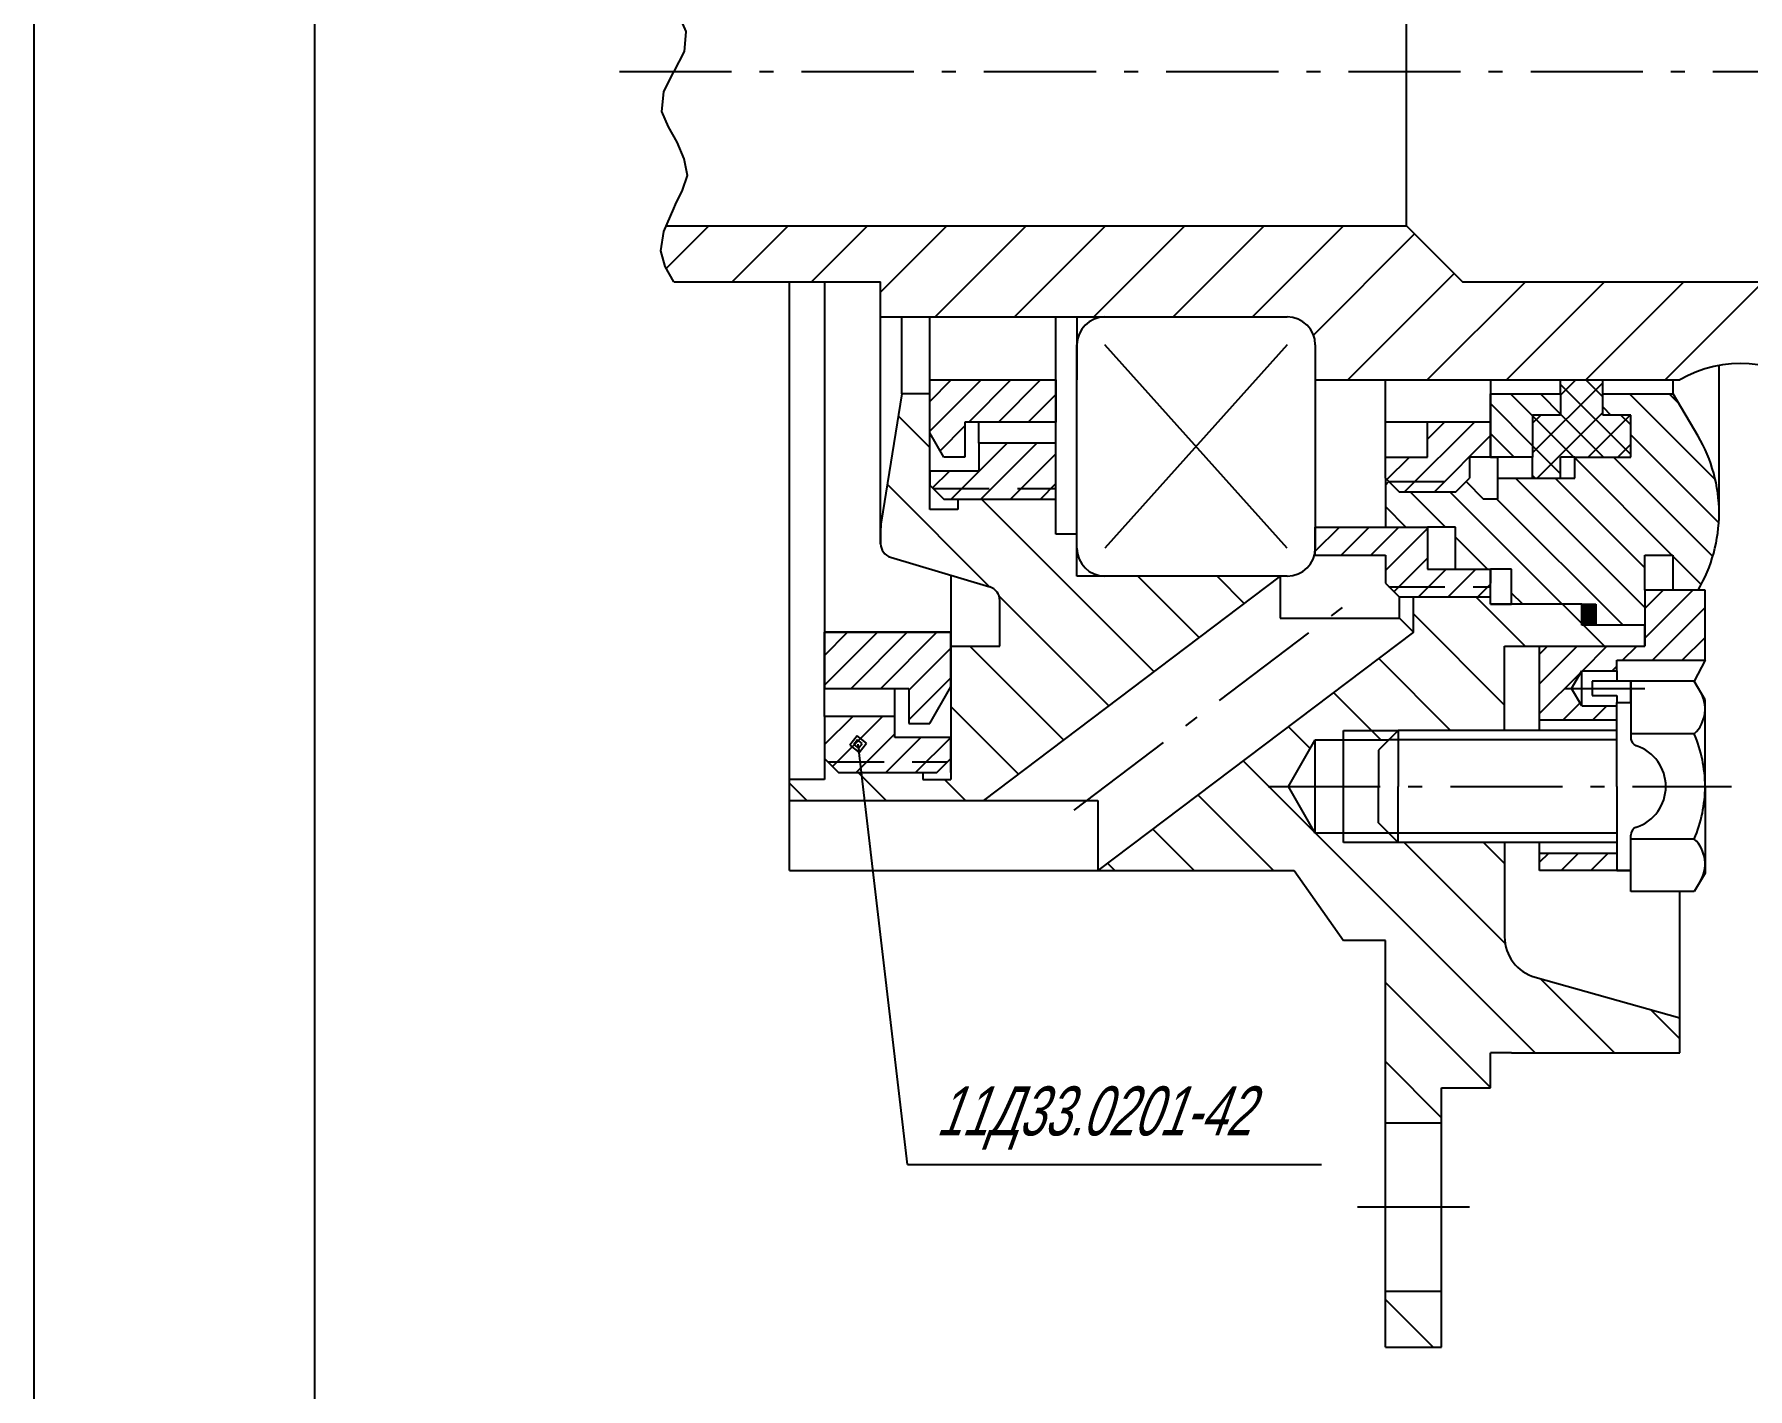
# Model space of a CAD drawing. Extents: x 0 to 841, y 0 to 594.
# Drawn here: x 0 to 122.2, y 400.7 to 497.4 of the extents above; entities that cross this region are included whole.
import ezdxf

# ---------------------------------------------------------------- set-up
doc = ezdxf.new("R2010")
doc.units = 0
doc.header["$MEASUREMENT"] = 0
for name, pattern in [('K5LT_AXLED', [13, 8, -2, 1, -2]), ('K5LT_BASIC', [0]), ('K5LT_DASHED', [6, 4, -2]), ('K5LT_THIN', [0]), ('K5LT_THIN_INCLUDED_TO_HATCHING', [0])]:
    doc.linetypes.add(name, pattern=pattern)
doc.layers.add('LAYER0VIEW0', color=7, linetype='Continuous')
doc.layers.add('LAYER2VIEW0', color=7, linetype='Continuous')
doc.styles.add('K5_TEXTSTYLE', font='win_eskd.shx', dxfattribs={"width": 0.7, "oblique": 15, "bigfont": 'b_eskd.shx'})
pattern_1 = [(45, (0, 0), (-1.060660171779821, 1.060660171779821), [])]
pattern_2 = [(-45, (0, 0), (2.82842712474619, 2.82842712474619), [])]

# ---------------------------------------------------------------- blocks, each defined once
blk = doc.blocks.new('*L20')
at = {"layer": 'LAYER0VIEW0', "color": 7, "linetype": 'K5LT_THIN'}
for p, q in [((-0.105401737238985, 0.893806731786583), (-0.6310050669373766, 0.2276677524362185)), ((-0.6310050669373766, 0.2276677524362185), (0.03513391241299495, -0.2979355772621943)), ((-0.07026782482599003, 0.5958711545243887), (-0.3330694896751894, 0.2628016648491779)), ((-0.3330694896751893, 0.262801664849178), (4.138941793463413e-17, 1.463672932855431e-18)), ((0.5607372421113936, 0.3682034020881702), (-0.1054017372389851, 0.893806731786583)), ((0.2628016648491993, 0.3330694896752107), (-0.07026782482599007, 0.5958711545243887)), ((3.502448714750848, -29.7007651010872), (-0.03513391241299532, 0.297935577262196)), ((0, 0), (0.2628016648491994, 0.3330694896752107)), ((0, 0), (0.03513391241299502, -0.2979355772621943)), ((0.03513391241299502, -0.2979355772621943), (0.5607372421113936, 0.3682034020881702)), ((3.502448714750848, -29.7007651010872), (33.0101544032274, -29.7007651010872))]:
    blk.add_line(p, q, dxfattribs=at)
at = {"layer": 'LAYER0VIEW0', "color": 7, "style": 'K5_TEXTSTYLE', "oblique": 20, "width": 0.7}
blk.add_text('11Д33.0201-42', height=3.5, dxfattribs=at).set_placement((5.502448714750855, -27.62655672229539))
blk = doc.blocks.new('*U61')
at = {"layer": 'LAYER0VIEW0', "color": 5, "linetype": 'K5LT_BASIC'}
for p, q in [((-0.768195629119873, 7.505553722381592), (-5.300000190734863, 7.505553722381592)), ((-5.300000190734849, 7.505553722381592), (-5.300000190734849, 3.324999988079071)), ((0, 6.175000190734863), (-0.768195629119873, 7.505553722381592)), ((0, 0), (0, 6.175000190734863)), ((-21.90000021457672, 4), (-23.30000019073486, 2.600000023841858)), ((-6.300000190734849, 4), (-21.90000021457672, 4)), ((-21.90000021457672, 4), (-21.90000021457672, 0)), ((-0.768195629119873, 3.752776861190796), (-5.300000190734863, 3.752776861190796)), ((-23.30000019073486, 2.599999904632568), (-23.30000019073486, 0)), ((-23.30000019073486, -2.599999904632568), (-23.30000019073486, 0)), ((-21.90000021457672, -4), (-21.90000021457672, 0)), ((0, 0), (0, -6.175000190734863)), ((-21.90000021457672, -4), (-23.30000019073486, -2.600000023841858)), ((-5.300000190734849, -7.505553722381592), (-5.300000190734849, -3.464101615137395)), ((-6.300000190734849, -4), (-21.90000021457672, -4)), ((-0.768195629119873, -3.752776861190796), (-5.300000190734863, -3.752776861190796)), ((0, -6.175000190734863), (-0.768195629119873, -7.505553722381592)), ((-0.768195629119873, -7.505553722381592), (-5.300000190734863, -7.505553722381592))]:
    blk.add_line(p, q, dxfattribs=at)
at = {"layer": 'LAYER0VIEW0', "color": 7, "linetype": 'K5LT_THIN'}
for p, q in [((-6.300000190734849, 3.324999988079071), (-22.57499980926514, 3.324999988079071)), ((-6.300000190734849, -3.324999988079071), (-22.57499980926514, -3.324999988079071))]:
    blk.add_line(p, q, dxfattribs=at)
at = {"layer": 'LAYER0VIEW0', "color": 5, "linetype": 'K5LT_BASIC'}
for centre, radius, start, end in [((-2.425046388230541, 5.526537657205779), 2.427217005539735, 313.0482051825659, 32.76899961988751), ((-9.550601959228516, 0), 9.550601959228516, 0, 23.13731961115347), ((-9.550601959228516, 0), 9.550601959228516, 336.8626803888465, 0), ((-2.425046388230541, -5.526537657205779), 2.427217005539735, 327.2310003801126, 46.95179481743406)]:
    blk.add_arc(centre, radius, start, end, dxfattribs=at)
blk = doc.blocks.new('*U63')
at = {"layer": 'LAYER0VIEW0', "color": 5, "linetype": 'K5LT_BASIC'}
for p, q in [((-2, 16.5), (-15, 16.5)), ((-17, 14.5), (-17, 0)), ((0, 0), (0, 14.5)), ((-15, -2), (-2, -2)), ((-15, -37), (-2, -37)), ((-17, -53.5), (-17, -39)), ((0, -39), (0, -53.5)), ((-2, -55.5), (-15, -55.5))]:
    blk.add_line(p, q, dxfattribs=at)
at = {"layer": 'LAYER0VIEW0', "color": 7, "linetype": 'K5LT_THIN'}
for p, q in [((-2, 0), (-15, 14.5)), ((-2, 14.5), (-15, 1.474514954580286e-16)), ((-2, -39), (-15, -53.5)), ((-2, -53.5), (-15, -39))]:
    blk.add_line(p, q, dxfattribs=at)
at = {"layer": 'LAYER0VIEW0', "color": 5, "linetype": 'K5LT_BASIC'}
for centre, start, end in [((-15, 14.5), 90, 180), ((-2, 14.5), 0, 90), ((-15, 0), 180, 270), ((-2, 0), 270, 0), ((-15, -39), 90, 180), ((-2, -39), 0, 90), ((-15, -53.5), 180, 270), ((-2, -53.5), 270, 0)]:
    blk.add_arc(centre, 2, start, end, dxfattribs=at)
blk = doc.blocks.new('*S175')
at = {"layer": 'LAYER2VIEW0', "color": 7, "linetype": 'K5LT_THIN'}
blk.add_line((0, 0), (0, 594), dxfattribs=at)

msp = doc.modelspace()

# ---------------------------------------------------------------- hatches: boundary and pattern name
at = {"layer": 'LAYER0VIEW0'}
h = msp.add_hatch(dxfattribs=at)
h.set_pattern_fill('МЕТАЛЛ', color=256, style=0, pattern_type=0)
h.set_pattern_definition([(45, (0, 0), (-2.82842712474619, 2.82842712474619), [])])
edge = h.paths.add_edge_path()
edge.add_line((56.36720613452894, 509.7012212500706), (45.6224539113523, 509.7012212500706))
edge.add_line((45.6224539113523, 509.7012212500706), (46.25707896346262, 508.6036983706633))
edge.add_line((46.25707896346262, 508.6036983706633), (46.55425801384581, 507.4903878934064))
edge.add_line((46.55425801384581, 507.4903878934064), (46.48552845223909, 506.6024249161429))
edge.add_line((46.48552845223909, 506.6024249161429), (46.17609394540068, 505.7012212500706))
edge.add_line((46.17609394540068, 505.7012212500706), (97.86720613452894, 505.7012212500706))
edge.add_line((97.86720613452894, 505.7012212500706), (101.8672061345289, 509.7012212500706))
edge.add_line((101.8672061345289, 509.7012212500706), (141.8672061345289, 509.7012212500706))
edge.add_line((141.8672061345289, 509.7012212500706), (144.8672061345289, 506.7012212500706))
edge.add_line((144.8672061345289, 506.7012212500706), (150.8672061345289, 506.7012212500706))
edge.add_line((150.8672061345289, 506.7012212500706), (150.8672061345289, 505.7012212500706))
edge.add_line((150.8672061345289, 505.7012212500706), (153.3672061345289, 505.7012212500706))
edge.add_line((153.3672061345289, 505.7012212500706), (154.3672061345289, 506.7012212500706))
edge.add_line((154.3672061345289, 506.7012212500706), (165.3672061345289, 506.7012212500706))
edge.add_line((165.3672061345289, 506.7012212500706), (165.8672061345289, 506.2012212500706))
edge.add_line((165.8672061345289, 506.2012212500706), (166.8672061345289, 507.2012212500706))
edge.add_line((166.8672061345289, 507.2012212500706), (168.3672061345289, 507.2012212500706))
edge.add_line((168.3672061345289, 507.2012212500706), (170.8672061345289, 507.2012212500706))
edge.add_line((170.8672061345289, 507.2012212500706), (170.8672061345289, 509.7012212500704))
edge.add_arc((175.049024316347, 557.7012212500706), 48.1818181818183, 540, 625.0208941560015, ccw=False)
edge.add_line((126.8672061345289, 557.7012212500706), (126.8672061345289, 560.7012212500706))
edge.add_line((126.8672061345289, 560.7012212500706), (124.8672061345289, 560.7012212500706))
edge.add_line((124.8672061345289, 560.7012212500706), (124.8672061345289, 559.2012212500706))
edge.add_arc((123.3672061345289, 559.2012212500706), 1.5, 270, 360, ccw=False)
edge.add_line((123.3672061345289, 557.7012212500706), (123.3672061345289, 550.7012212500706))
edge.add_arc((123.3672061345289, 549.2012212500706), 1.5, 367.3685593231325, 450, ccw=False)
edge.add_arc((254.8148359653053, 566.1999451164909), 131.0422046037246, 187.3685593231337, 197.5429035896267)
edge.add_arc((121.6861716517703, 524.115014353519), 8.580081078862667, 239.7767129185531, 377.54290358962606, ccw=False)
edge.add_line((117.3672061345291, 516.7012212500706), (111.8672061345289, 516.7012212500706))
edge.add_line((111.8672061345289, 516.7012212500706), (108.8672061345289, 516.7012212500706))
edge.add_line((108.8672061345289, 516.7012212500706), (91.36720613452894, 516.7012212500706))
edge.add_line((91.36720613452894, 516.7012212500706), (91.36720613452894, 514.2012212500706))
edge.add_arc((89.36720613452894, 514.2012212500706), 2, 270, 360, ccw=False)
edge.add_line((89.36720613452894, 512.2012212500706), (76.36720613452894, 512.2012212500706))
edge.add_line((76.36720613452894, 512.2012212500706), (74.36720613452894, 512.2012212500706))
edge.add_line((74.36720613452894, 512.2012212500706), (60.36720613452894, 512.2012212500706))
edge.add_line((60.36720613452894, 512.2012212500706), (60.36720613452894, 509.7012212500706))
edge.add_line((60.36720613452894, 509.7012212500706), (56.36720613452894, 509.7012212500706))
edge = h.paths.add_edge_path()
edge.add_line((97.86720613452894, 483.7012212500706), (45.06881387730436, 483.7012212500706))
edge.add_line((45.06881387730436, 483.7012212500706), (44.75937937046604, 482.8000175839984))
edge.add_line((44.75937937046604, 482.8000175839984), (44.69064980885923, 481.9120546067348))
edge.add_line((44.69064980885923, 481.9120546067348), (44.98782885924243, 480.7987441294779))
edge.add_line((44.98782885924243, 480.7987441294779), (45.62245391135275, 479.7012212500706))
edge.add_line((45.62245391135275, 479.7012212500706), (60.36720613452894, 479.7012212500706))
edge.add_line((60.36720613452894, 479.7012212500706), (60.36720613452894, 477.2012212500706))
edge.add_line((60.36720613452894, 477.2012212500706), (74.36720613452894, 477.2012212500706))
edge.add_line((74.36720613452894, 477.2012212500706), (76.36720613452894, 477.2012212500706))
edge.add_line((76.36720613452894, 477.2012212500706), (89.36720613452894, 477.2012212500706))
edge.add_arc((89.36720613452894, 475.2012212500706), 2, 360, 450, ccw=False)
edge.add_line((91.36720613452894, 475.2012212500706), (91.36720613452894, 472.7012212500706))
edge.add_line((91.36720613452894, 472.7012212500706), (108.8672061345289, 472.7012212500706))
edge.add_line((108.8672061345289, 472.7012212500706), (111.8672061345289, 472.7012212500706))
edge.add_line((111.8672061345289, 472.7012212500706), (117.3672061345291, 472.7012212500706))
edge.add_arc((121.6861716517703, 465.2874281466222), 8.580081078862667, 342.45709641037394, 480.2232870814468, ccw=False)
edge.add_arc((254.8148359653053, 423.2024973836503), 131.0422046037246, 162.4570964103733, 172.6314406768664)
edge.add_arc((123.3672061345289, 440.2012212500706), 1.5, 630, 712.6314406768674, ccw=False)
edge.add_line((123.3672061345289, 438.7012212500706), (123.3672061345289, 431.7012212500706))
edge.add_arc((123.3672061345289, 430.2012212500706), 1.5, 360, 450, ccw=False)
edge.add_line((124.8672061345289, 430.2012212500706), (124.8672061345289, 428.7012212500706))
edge.add_line((124.8672061345289, 428.7012212500706), (126.8672061345289, 428.7012212500706))
edge.add_line((126.8672061345289, 428.7012212500706), (126.8672061345289, 431.7012212500706))
edge.add_arc((175.049024316347, 431.7012212500706), 48.1818181818183, 454.97910584399847, 540, ccw=False)
edge.add_line((170.8672061345289, 479.7012212500706), (170.8672061345289, 482.2012212500706))
edge.add_line((170.8672061345289, 482.2012212500706), (168.3672061345289, 482.2012212500706))
edge.add_line((168.3672061345289, 482.2012212500706), (166.8672061345289, 482.2012212500706))
edge.add_line((166.8672061345289, 482.2012212500706), (165.8672061345289, 483.2012212500706))
edge.add_line((165.8672061345289, 483.2012212500706), (165.3672061345289, 482.7012212500706))
edge.add_line((165.3672061345289, 482.7012212500706), (154.3672061345289, 482.7012212500706))
edge.add_line((154.3672061345289, 482.7012212500706), (153.3672061345289, 483.7012212500706))
edge.add_line((153.3672061345289, 483.7012212500706), (150.8672061345289, 483.7012212500706))
edge.add_line((150.8672061345289, 483.7012212500706), (150.8672061345289, 482.7012212500706))
edge.add_line((150.8672061345289, 482.7012212500706), (144.8672061345289, 482.7012212500706))
edge.add_line((144.8672061345289, 482.7012212500706), (141.8672061345289, 479.7012212500706))
edge.add_line((141.8672061345289, 479.7012212500706), (101.8672061345289, 479.7012212500706))
edge.add_line((101.8672061345289, 479.7012212500706), (97.86720613452894, 483.7012212500706))
h = msp.add_hatch(dxfattribs=at)
h.set_pattern_fill('МЕТАЛЛ', color=256, style=0, pattern_type=0)
h.set_pattern_definition(pattern_1)
h.paths.add_polyline_path([(72.86720613452894, 469.7012212500706), (66.36720613452894, 469.7012212500706), (66.36720613452894, 467.2012212500706), (64.86720613452894, 467.2012212500706), (63.86720613452894, 468.9332720576394), (63.86720613452894, 472.7012212500706), (72.86720613452894, 472.7012212500706)])
h = msp.add_hatch(dxfattribs=at)
h.set_pattern_fill('НЕМЕТАЛЛ', color=256, style=0, pattern_type=0)
h.set_pattern_definition([(45, (0, 0), (-1.060660171779821, 1.060660171779821), []), (135, (0, 0), (-1.060660171779821, -1.060660171779821), [])])
h.paths.add_polyline_path([(106.8672061345289, 470.2012212500706), (108.8672061345289, 470.2012212500706), (108.8672061345289, 471.7012212500706), (108.8672061345289, 472.7012212500706), (111.8672061345289, 472.7012212500706), (111.8672061345289, 470.2012212500706), (113.8672061345289, 470.2012212500706), (113.8672061345289, 467.2012212500706), (109.8672061345289, 467.2012212500706), (108.8672061345289, 467.2012212500706), (108.8672061345289, 465.7012212500706), (106.8672061345289, 465.7012212500706), (106.8672061345289, 467.2012212500706)])
h = msp.add_hatch(dxfattribs=at)
h.set_pattern_fill('МЕТАЛЛ', color=256, style=0, pattern_type=0)
h.set_pattern_definition(pattern_2)
edge = h.paths.add_edge_path()
edge.add_line((68.86720613452894, 453.7012212500706), (65.36720613452894, 453.7012212500706))
edge.add_line((65.36720613452894, 453.7012212500706), (65.36720613452894, 447.2012212500706))
edge.add_line((65.36720613452894, 447.2012212500706), (65.36720613452894, 444.7012212500706))
edge.add_line((65.36720613452894, 444.7012212500706), (65.36720613452894, 444.2012212500706))
edge.add_line((65.36720613452894, 444.2012212500706), (63.36720613452894, 444.2012212500706))
edge.add_line((63.36720613452894, 444.2012212500706), (63.36720613452894, 444.7012212500706))
edge.add_line((63.36720613452894, 444.7012212500706), (57.36720613452894, 444.7012212500706))
edge.add_line((57.36720613452894, 444.7012212500706), (56.36720613452894, 445.7012212500706))
edge.add_line((56.36720613452894, 445.7012212500706), (56.36720613452894, 444.2012212500706))
edge.add_line((56.36720613452894, 444.2012212500706), (53.86720613452894, 444.2012212500706))
edge.add_line((53.86720613452894, 444.2012212500706), (53.86720613452894, 442.7012212500706))
edge.add_line((53.86720613452894, 442.7012212500706), (67.69073554629381, 442.7012212500706))
edge.add_line((67.69073554629381, 442.7012212500706), (88.86720613452894, 458.7012212500706))
edge.add_line((88.86720613452894, 458.7012212500706), (74.36720613452894, 458.7012212500706))
edge.add_line((74.36720613452894, 458.7012212500706), (74.36720613452894, 460.7012212500706))
edge.add_line((74.36720613452894, 460.7012212500706), (74.36720613452894, 461.7012212500706))
edge.add_line((74.36720613452894, 461.7012212500706), (72.86720613452894, 461.7012212500706))
edge.add_line((72.86720613452894, 461.7012212500706), (72.86720613452894, 464.2012212500706))
edge.add_line((72.86720613452894, 464.2012212500706), (65.86720613452894, 464.2012212500706))
edge.add_line((65.86720613452894, 464.2012212500706), (65.86720613452894, 463.4512212500706))
edge.add_line((65.86720613452894, 463.4512212500706), (63.86720613452894, 463.4512212500706))
edge.add_line((63.86720613452894, 463.4512212500706), (63.86720613452894, 465.2012212500706))
edge.add_line((63.86720613452894, 465.2012212500706), (63.86720613452894, 466.2012212500706))
edge.add_line((63.86720613452894, 466.2012212500706), (63.86720613452894, 468.9332720576394))
edge.add_line((63.86720613452894, 468.9332720576394), (63.86720613452894, 471.7012212500706))
edge.add_line((63.86720613452894, 471.7012212500706), (61.86720613452894, 471.7012212500706))
edge.add_line((61.86720613452894, 471.7012212500706), (60.404884238779, 462.5617094016325))
edge.add_arc((63.36720613452894, 462.0877378983125), 3, 170.9097230791791, 180)
edge.add_line((60.36720613452894, 462.0877378983125), (60.36720613452894, 461.0112978772981))
edge.add_arc((61.36720613452894, 461.0112978772981), 1, 180, 253.3007557660059)
edge.add_line((61.07985824896218, 460.0534715920769), (68.15455402009479, 457.9310628607373))
edge.add_arc((67.86720613452894, 456.973236575516), 1, 360, 433.30075576601075, ccw=False)
edge.add_line((68.86720613452894, 456.973236575516), (68.86720613452894, 453.7012212500706))
h = msp.add_hatch(dxfattribs=at)
h.set_pattern_fill('МЕТАЛЛ', color=256, style=0, pattern_type=0)
h.set_pattern_definition([(-45, (0, 0), (1.414213562373095, 1.414213562373095), [])])
edge = h.paths.add_edge_path()
edge.add_line((109.8672061345289, 467.2012212500706), (113.8672061345289, 467.2012212500706))
edge.add_line((113.8672061345289, 467.2012212500706), (113.8672061345289, 470.2012212500706))
edge.add_line((113.8672061345289, 470.2012212500706), (111.8672061345289, 470.2012212500706))
edge.add_line((111.8672061345289, 470.2012212500706), (111.8672061345289, 471.7012212500706))
edge.add_line((111.8672061345289, 471.7012212500706), (116.8993491824067, 471.7012212500706))
edge.add_line((116.8993491824065, 471.7012212500706), (118.6672063252638, 468.7012212500706))
edge.add_arc((109.3338729919303, 463.2012212500706), 10.83333333333309, 360, 390.51023740611635, ccw=False)
edge.add_arc((109.3338729919303, 463.2012212500706), 10.83333333333309, 329.4897625938837, 360, ccw=False)
edge.add_line((118.6672063252634, 457.7012212500706), (116.8672061345285, 457.7012212500706))
edge.add_line((116.8672061345289, 457.7012212500706), (116.8672061345289, 460.2012212500706))
edge.add_line((116.8672061345289, 460.2012212500706), (114.8672061345289, 460.2012212500706))
edge.add_line((114.8672061345289, 460.2012212500706), (114.8672061345289, 457.7012212500706))
edge.add_line((114.8672061345289, 457.7012212500706), (114.8672061345289, 455.2012212500706))
edge.add_line((114.8672061345289, 455.2012212500706), (111.3672061345289, 455.2012212500706))
edge.add_line((111.3672061345289, 455.2012212500706), (111.3672061345289, 456.7012212500706))
edge.add_line((111.3672061345289, 456.7012212500706), (110.3672061345289, 456.7012212500706))
edge.add_line((110.3672061345289, 456.7012212500706), (105.3672061345289, 456.7012212500706))
edge.add_line((105.3672061345289, 456.7012212500706), (105.3672061345289, 459.2012212500706))
edge.add_line((105.3672061345289, 459.2012212500706), (103.8672061345289, 459.2012212500706))
edge.add_line((103.8672061345289, 459.2012212500706), (101.3672061345289, 459.2012212500706))
edge.add_line((101.3672061345289, 459.2012212500706), (101.3672061345289, 462.2012212500706))
edge.add_line((101.3672061345289, 462.2012212500706), (99.36720613452894, 462.2012212500706))
edge.add_line((99.36720613452894, 462.2012212500706), (96.36720613452894, 462.2012212500706))
edge.add_line((96.36720613452894, 462.2012212500706), (96.36720613452894, 465.2012212500706))
edge.add_line((96.36720613452894, 465.2012212500706), (96.61720613452894, 465.4512212500706))
edge.add_line((96.61720613452894, 465.4512212500706), (97.36720613452894, 464.7012212500706))
edge.add_line((97.36720613452894, 464.7012212500706), (101.3672061345289, 464.7012212500706))
edge.add_line((101.3672061345289, 464.7012212500706), (102.1172061345289, 465.4512212500706))
edge.add_line((102.1172061345289, 465.4512212500706), (103.3672061345289, 464.2012212500706))
edge.add_line((103.3672061345289, 464.2012212500706), (104.3672061345289, 464.2012212500706))
edge.add_line((104.3672061345289, 464.2012212500706), (104.3672061345289, 465.7012212500706))
edge.add_line((104.3672061345289, 465.7012212500706), (106.8672061345289, 465.7012212500706))
edge.add_line((106.8672061345289, 465.7012212500706), (108.8672061345289, 465.7012212500706))
edge.add_line((108.8672061345289, 465.7012212500706), (109.8672061345289, 465.7012212500706))
edge.add_line((109.8672061345289, 465.7012212500706), (109.8672061345289, 467.2012212500706))
h = msp.add_hatch(dxfattribs=at)
h.set_pattern_fill('МЕТАЛЛ', color=256, style=0, pattern_type=0)
h.set_pattern_definition([(-45, (0, 0), (1.060660171779821, 1.060660171779821), [])])
h.paths.add_polyline_path([(106.8672061345289, 467.2012212500706), (104.3672061345289, 467.2012212500706), (103.8672061345289, 467.2012212500706), (103.8672061345289, 469.7012212500706), (103.8672061345289, 471.7012212500706), (108.8672061345289, 471.7012212500706), (108.8672061345289, 470.2012212500706), (106.8672061345289, 470.2012212500706)])
h = msp.add_hatch(dxfattribs=at)
h.set_pattern_fill('МЕТАЛЛ', color=256, style=0, pattern_type=0)
h.set_pattern_definition(pattern_1)
h.paths.add_polyline_path([(96.36720613452894, 467.2012212500706), (99.36720613452894, 467.2012212500706), (99.36720613452894, 469.7012212500706), (103.8672061345289, 469.7012212500706), (103.8672061345289, 467.2012212500706), (102.3672061345289, 467.2012212500706), (102.3672061345289, 465.7012212500706), (101.3672061345289, 464.7012212500706), (97.36720613452894, 464.7012212500706), (96.36720613452894, 465.7012212500706)])
h = msp.add_hatch(dxfattribs=at)
h.set_pattern_fill('МЕТАЛЛ', color=256, style=0, pattern_type=0)
h.set_pattern_definition(pattern_1)
h.paths.add_polyline_path([(67.36720613452894, 468.2012212500706), (72.86720613452894, 468.2012212500706), (72.86720613452894, 464.2012212500706), (64.86720613452894, 464.2012212500706), (63.86720613452894, 465.2012212500706), (63.86720613452894, 466.2012212500706), (67.36720613452894, 466.2012212500706)])
h = msp.add_hatch(dxfattribs=at)
h.set_pattern_fill('МЕТАЛЛ', color=256, style=0, pattern_type=0)
h.set_pattern_definition(pattern_1)
h.paths.add_polyline_path([(96.36720613452894, 460.2012212500706), (91.36720613452894, 460.2012212500706), (91.36720613452894, 460.7012212500706), (91.36720613452894, 462.2012212500706), (99.36720613452894, 462.2012212500706), (99.36720613452894, 459.2012212500706), (103.8672061345289, 459.2012212500706), (103.8672061345289, 458.2012212500706), (103.8672061345289, 457.2012212500706), (97.36720613452894, 457.2012212500706), (96.36720613452894, 458.2012212500706)])
h = msp.add_hatch(dxfattribs=at)
h.set_pattern_fill('МЕТАЛЛ', color=256, style=0, pattern_type=0)
h.set_pattern_definition(pattern_2)
edge = h.paths.add_edge_path()
edge.add_line((96.36720613452894, 419.7012212500706), (96.36720613452894, 432.7012212500706))
edge.add_line((96.36720613452894, 432.7012212500706), (93.36720613452894, 432.7012212500706))
edge.add_line((93.36720613452894, 432.7012212500706), (89.86720613452894, 437.7012212500706))
edge.add_line((89.86720613452894, 437.7012212500706), (85.86720613452894, 437.7012212500706))
edge.add_line((85.86720613452894, 437.7012212500706), (75.86720613452894, 437.7012212500706))
edge.add_line((75.86720613452894, 437.7012212500706), (98.36720613452894, 454.7012212500706))
edge.add_line((98.36720613452894, 454.7012212500706), (98.36720613452894, 457.2012212500706))
edge.add_line((98.36720613452894, 457.2012212500706), (103.8672061345289, 457.2012212500706))
edge.add_line((103.8672061345289, 457.2012212500706), (103.8672061345289, 456.7012212500706))
edge.add_line((103.8672061345289, 456.7012212500706), (110.3672061345289, 456.7012212500706))
edge.add_line((110.3672061345289, 456.7012212500706), (110.3672061345289, 455.2012212500706))
edge.add_line((110.3672061345289, 455.2012212500706), (111.3672061345289, 455.2012212500706))
edge.add_line((111.3672061345289, 455.2012212500706), (114.8672061345289, 455.2012212500706))
edge.add_line((114.8672061345289, 455.2012212500706), (114.8672061345289, 453.7012212500706))
edge.add_line((114.8672061345289, 453.7012212500706), (104.8672061345289, 453.7012212500706))
edge.add_line((104.8672061345289, 453.7012212500706), (104.8672061345289, 447.7012212500706))
edge.add_line((104.8672061345289, 447.7012212500706), (97.26720611068708, 447.7012212500706))
edge.add_line((97.26720611068708, 447.7012212500706), (96.59220609876616, 447.0262212381497))
edge.add_line((96.59220651599867, 447.0262212381497), (91.36720613452894, 447.0262212381497))
edge.add_line((91.36720613452894, 447.0262212381497), (89.447516496356, 443.7012212500706))
edge.add_line((89.44751649635577, 443.7012212500706), (91.36720613452871, 440.3762212619915))
edge.add_line((91.36720613452894, 440.3762212619915), (96.59220651599867, 440.3762212619915))
edge.add_line((96.59220609876616, 440.3762212619915), (97.26720611068708, 439.7012212500706))
edge.add_line((97.26720611068708, 439.7012212500706), (104.8672061345289, 439.7012212500706))
edge.add_line((104.8672061345289, 439.7012212500706), (104.8672061345289, 432.9766024466501))
edge.add_arc((107.8672061345289, 432.9766024466501), 3, 180, 254.3577535427914)
edge.add_line((107.0583163579688, 430.0877103875075), (117.3672061345287, 427.2012212500706))
edge.add_line((117.3672061345289, 427.2012212500706), (117.3672061345289, 424.7012212500706))
edge.add_line((117.3672061345289, 424.7012212500706), (105.3672061345289, 424.7012212500706))
edge.add_line((105.3672061345289, 424.7012212500706), (103.8672061345289, 424.7012212500706))
edge.add_line((103.8672061345289, 424.7012212500706), (103.8672061345289, 422.2012212500706))
edge.add_line((103.8672061345289, 422.2012212500706), (100.3672061345289, 422.2012212500706))
edge.add_line((100.3672061345289, 422.2012212500706), (100.3672061345289, 419.7012212500706))
edge.add_line((100.3672061345289, 419.7012212500706), (96.36720613452894, 419.7012212500706))
h = msp.add_hatch(dxfattribs=at)
h.set_pattern_fill('МЕТАЛЛ', color=256, style=0, pattern_type=0)
h.set_pattern_definition(pattern_1)
h.paths.add_polyline_path([(107.3672061345289, 448.4512212500706), (107.3672061345289, 453.7012212500706), (114.8672061345289, 453.7012212500706), (114.8672061345289, 455.2012212500706), (114.8672061345289, 457.7012212500706), (119.1672063252638, 457.7012212500706), (119.1672063252638, 452.7012212500706), (112.8672061345289, 452.7012212500706), (112.8672061345289, 451.9512212500706), (110.3672061345289, 451.9512212500706), (109.6455182980419, 450.7012212500706), (110.3672061345289, 449.4512212500706), (112.8672061345289, 449.4512212500706), (112.8672061345289, 448.4512212500706)])
h.paths.add_polyline_path([(107.3672061345289, 438.9512212500706), (112.8672061345289, 438.9512212500706), (112.8672061345289, 437.7012212500706), (107.3672061345289, 437.7012212500706)])
msp.add_hatch(color=1, dxfattribs=at).paths.add_polyline_path([(110.3672061345289, 456.7012212500706), (111.3672061345289, 456.7012212500706), (111.3672061345289, 455.2012212500706), (110.3672061345289, 455.2012212500706)])
h = msp.add_hatch(dxfattribs=at)
h.set_pattern_fill('МЕТАЛЛ', color=256, style=0, pattern_type=0)
h.set_pattern_definition(pattern_1)
h.paths.add_polyline_path([(62.36720613452894, 450.7012212500706), (56.36720613452894, 450.7012212500706), (56.36720613452894, 454.7012212500706), (65.36720613452894, 454.7012212500706), (65.36720613452894, 453.7012212500706), (65.36720613452894, 450.799297461424), (63.86720613452894, 448.2012212500706), (62.36720613452894, 448.2012212500706)])
h = msp.add_hatch(dxfattribs=at)
h.set_pattern_fill('МЕТАЛЛ', color=256, style=0, pattern_type=0)
h.set_pattern_definition(pattern_1)
h.paths.add_polyline_path([(56.36720613452894, 448.7012212500706), (61.36720613452894, 448.7012212500706), (61.36720613452894, 447.2012212500706), (65.36720613452894, 447.2012212500706), (65.36720613452894, 445.7012212500706), (64.36720613452894, 444.7012212500706), (57.36720613452894, 444.7012212500706), (56.36720613452894, 445.7012212500706)])
h = msp.add_hatch(dxfattribs=at)
h.set_pattern_fill('МЕТАЛЛ', color=256, style=0, pattern_type=0)
h.set_pattern_definition(pattern_2)
h.paths.add_polyline_path([(96.36720613452894, 403.7012212500706), (96.36720613452894, 407.7012212500706), (100.3672061345289, 407.7012212500706), (100.3672061345289, 403.7012212500706)])

# ---------------------------------------------------------------- linework, layer by layer
at = {"layer": 'LAYER0VIEW0', "color": 5, "linetype": 'K5LT_BASIC'}
for p, q in [((19.99999999999994, 302), (19.99999999999994, 589)), ((97.86720613452894, 483.7012212500706), (97.86720613452894, 505.7012212500706)), ((45.06881387730436, 483.7012212500706), (97.86720613452906, 483.7012212500706)), ((97.86720613452894, 483.7012212500706), (101.8672061345289, 479.7012212500706)), ((45.62245391135275, 479.7012212500706), (60.36720613452894, 479.7012212500706)), ((53.86720613452894, 437.7012212500706), (53.86720613452894, 479.7012212500706)), ((56.36720613452894, 479.7012212500706), (56.36720613452894, 454.7012212500706)), ((60.36720613452894, 477.2012212500706), (60.36720613452894, 479.7012212500706)), ((60.36720613452894, 461.0112978772981), (60.36720613452894, 479.7012212500706)), ((101.8672061345289, 479.7012212500706), (141.8672061345289, 479.7012212500706)), ((60.36720613452894, 477.2012212500706), (74.36720613452894, 477.2012212500706)), ((61.86720613452894, 471.7012212500706), (61.86720613452894, 477.2012212500706)), ((63.86720613452894, 472.7012212500706), (63.86720613452894, 477.2012212500706)), ((72.86720613452894, 472.7012212500706), (72.86720613452894, 477.2012212500706)), ((74.36720613452894, 477.2012212500706), (74.36720613452894, 472.7012212500706)), ((74.36720613452894, 477.2012212500706), (76.36720613452894, 477.2012212500706)), ((74.36720613452894, 477.2012212500706), (74.36720613452894, 475.2012212500706)), ((120.1672063252638, 463.2012212500706), (120.1672063252638, 473.7319847161959)), ((63.86720613452894, 463.4512212500706), (63.86720613452894, 472.7012212500706)), ((63.86720613452894, 468.9332720576394), (63.86720613452894, 472.7012212500706)), ((63.86720613452894, 472.7012212500706), (72.86720613452894, 472.7012212500706)), ((63.86720613452894, 472.7012212500706), (72.86720613452894, 472.7012212500706)), ((72.86720613452894, 461.7012212500706), (72.86720613452894, 472.7012212500706)), ((72.86720613452894, 472.7012212500706), (72.86720613452894, 469.7012212500706)), ((91.36720613452894, 472.7012212500706), (117.3672061345289, 472.7012212500706)), ((96.36720613452894, 465.7012212500706), (96.36720613452894, 472.7012212500706)), ((103.8672061345289, 472.7012212500706), (103.8672061345289, 469.7012212500706)), ((108.8672061345289, 471.7012212500706), (108.8672061345289, 472.7012212500706)), ((108.8672061345289, 472.7012212500706), (111.8672061345289, 472.7012212500706)), ((108.8672061345289, 472.7012212500706), (111.8672061345289, 472.7012212500706)), ((111.8672061345289, 470.2012212500706), (111.8672061345289, 472.7012212500706)), ((116.8993491824065, 471.7012212500706), (116.8993491824065, 472.7012212500706)), ((61.86720613452894, 471.7012212500706), (60.404884238779, 462.5617094016325)), ((63.86720613452894, 471.7012212500706), (61.86720613452894, 471.7012212500706)), ((103.8672061345289, 467.2012212500706), (103.8672061345289, 471.7012212500706)), ((103.8672061345289, 471.7012212500706), (108.8672061345289, 471.7012212500706)), ((108.8672061345289, 471.7012212500706), (108.8672061345289, 470.2012212500706)), ((111.8672061345289, 471.7012212500706), (116.8993491824067, 471.7012212500706)), ((118.6672063252634, 468.7012212500706), (116.899349182406, 471.7012212500706)), ((72.86720613452894, 469.7012212500706), (66.36720613452894, 469.7012212500706)), ((66.36720613452894, 469.7012212500706), (66.36720613452894, 467.2012212500706)), ((67.36720613452894, 468.2012212500706), (67.36720613452894, 469.7012212500706)), ((103.8672061345289, 469.7012212500706), (96.36720613452894, 469.7012212500706)), ((99.36720613452894, 467.2012212500706), (99.36720613452894, 469.7012212500706)), ((103.8672061345289, 469.7012212500706), (103.8672061345289, 467.2012212500706)), ((108.8672061345289, 470.2012212500706), (106.8672061345289, 470.2012212500706)), ((106.8672061345289, 470.2012212500706), (106.8672061345289, 467.2012212500706)), ((113.8672061345289, 470.2012212500706), (111.8672061345289, 470.2012212500706)), ((113.8672061345289, 467.2012212500706), (113.8672061345289, 470.2012212500706)), ((64.86720613452894, 467.2012212500706), (63.86720613452894, 468.9332720576394)), ((72.86720613452894, 468.2012212500706), (67.36720613452894, 468.2012212500706)), ((67.36720613452894, 468.2012212500706), (67.36720613452894, 466.2012212500706)), ((66.36720613452894, 467.2012212500706), (64.86720613452894, 467.2012212500706)), ((96.36720613452894, 467.2012212500706), (99.36720613452894, 467.2012212500706)), ((103.8672061345289, 467.2012212500706), (102.3672061345289, 467.2012212500706)), ((102.3672061345289, 467.2012212500706), (102.3672061345289, 465.7012212500706)), ((103.8672061345289, 467.2012212500706), (104.3672061345289, 467.2012212500706)), ((106.8672061345289, 467.2012212500706), (103.8672061345289, 467.2012212500706)), ((104.3672061345289, 467.2012212500706), (104.3672061345289, 464.2012212500706)), ((106.8672061345289, 465.7012212500706), (106.8672061345289, 467.2012212500706)), ((108.8672061345289, 465.7012212500706), (108.8672061345289, 467.2012212500706)), ((109.8672061345289, 467.2012212500706), (108.8672061345289, 467.2012212500706)), ((109.8672061345289, 465.7012212500706), (109.8672061345289, 467.2012212500706)), ((109.8672061345289, 467.2012212500706), (113.8672061345289, 467.2012212500706)), ((67.36720613452894, 466.2012212500706), (63.86720613452894, 466.2012212500706)), ((63.86720613452894, 466.2012212500706), (63.86720613452894, 465.2012212500706)), ((96.36720613452894, 465.7012212500706), (97.36720613452894, 464.7012212500706)), ((96.36720613452894, 465.7012212500706), (96.36720613452894, 462.2012212500706)), ((101.3672061345289, 464.7012212500706), (102.3672061345289, 465.7012212500706)), ((104.3672061345289, 465.7012212500706), (106.8672061345289, 465.7012212500706)), ((106.8672061345289, 465.7012212500706), (108.8672061345289, 465.7012212500706)), ((108.8672061345289, 465.7012212500706), (109.8672061345289, 465.7012212500706)), ((63.86720613452894, 465.2012212500706), (64.86720613452894, 464.2012212500706)), ((96.36720613452894, 465.2012212500706), (96.61720613452894, 465.4512212500706)), ((101.3672061345289, 464.7012212500706), (97.36720613452894, 464.7012212500706)), ((102.1172061345289, 465.4512212500706), (103.3672061345289, 464.2012212500706)), ((65.86720613452894, 463.4512212500706), (63.86720613452894, 463.4512212500706)), ((64.86720613452894, 464.2012212500706), (72.86720613452894, 464.2012212500706)), ((65.86720613452894, 464.2012212500706), (65.86720613452894, 463.4512212500706)), ((104.3672061345289, 464.2012212500706), (103.3672061345289, 464.2012212500706)), ((60.36720613452894, 462.0877378983125), (60.36720613452894, 461.0112978772981)), ((91.36720613452894, 460.2012212500706), (91.36720613452894, 462.2012212500706)), ((91.36720613452894, 462.2012212500706), (99.36720613452894, 462.2012212500706)), ((99.36720613452894, 462.2012212500706), (99.36720613452894, 459.2012212500706)), ((101.3672061345289, 462.2012212500706), (99.36720613452894, 462.2012212500706)), ((101.3672061345289, 459.2012212500706), (101.3672061345289, 462.2012212500706)), ((74.36720613452894, 461.7012212500706), (72.86720613452894, 461.7012212500706)), ((74.36720613452894, 458.7012212500706), (74.36720613452894, 461.7012212500706)), ((61.07985824896218, 460.0534715920769), (68.15455402009479, 457.9310628607373)), ((91.36720613452894, 460.2012212500706), (96.36720613452894, 460.2012212500706)), ((96.36720613452894, 460.2012212500706), (96.36720613452894, 458.2012212500706)), ((114.8672061345289, 457.7012212500706), (114.8672061345289, 460.2012212500706)), ((114.8672061345289, 460.2012212500706), (116.8672061345289, 460.2012212500706)), ((116.8672061345289, 460.2012212500706), (116.8672061345289, 457.7012212500706)), ((65.36720613452894, 458.7672672264071), (65.36720613452894, 453.7012212500706)), ((88.86720613452894, 458.7012212500706), (67.69073554629381, 442.7012212500706)), ((88.86720613452894, 458.7012212500706), (74.36720613452894, 458.7012212500706)), ((88.86720613452894, 458.7012212500706), (88.86720613452894, 455.7012212500706)), ((99.36720613452894, 459.2012212500706), (103.8672061345289, 459.2012212500706)), ((103.8672061345289, 459.2012212500706), (103.8672061345289, 458.2012212500706)), ((105.3672061345289, 459.2012212500706), (103.8672061345289, 459.2012212500706)), ((103.8672061345289, 456.7012212500706), (103.8672061345289, 459.2012212500706)), ((105.3672061345289, 456.7012212500706), (105.3672061345289, 459.2012212500706)), ((96.36720613452894, 458.2012212500706), (97.36720613452894, 457.2012212500706)), ((103.8672061345289, 457.2012212500706), (97.36720613452894, 457.2012212500706)), ((97.36720613452894, 455.7012212500706), (97.36720613452894, 457.2012212500706)), ((98.36720613452894, 454.7012212500706), (98.36720613452894, 457.2012212500706)), ((119.1672063252638, 457.7012212500706), (114.8672061345289, 457.7012212500706)), ((114.8672061345289, 457.7012212500706), (114.8672061345289, 453.7012212500706)), ((119.1672063252638, 452.7012212500706), (119.1672063252638, 457.7012212500706)), ((68.86720613452894, 453.7012212500706), (68.86720613452894, 456.973236575516)), ((110.3672061345289, 456.7012212500706), (103.8672061345289, 456.7012212500706)), ((103.8672061345289, 456.7012212500706), (105.3672061345289, 456.7012212500706)), ((110.3672061345289, 455.2012212500706), (110.3672061345289, 456.7012212500706)), ((110.3672061345289, 456.7012212500706), (111.3672061345289, 456.7012212500706)), ((111.3672061345289, 456.7012212500706), (111.3672061345289, 455.2012212500706)), ((56.36720613452894, 448.7012212500706), (56.36720613452894, 454.7012212500706)), ((56.36720613452894, 454.7012212500706), (56.36720613452894, 450.7012212500706)), ((56.36720613452894, 454.7012212500706), (65.36720613452894, 454.7012212500706)), ((56.36720613452894, 448.7012212500706), (56.36720613452894, 454.7012212500706)), ((65.36720613452894, 454.7012212500706), (56.36720613452894, 454.7012212500706)), ((56.36720613452894, 454.7012212500706), (56.36720613452894, 450.7012212500706)), ((65.36720613452894, 454.7012212500706), (65.36720613452894, 444.2012212500706)), ((65.36720613452894, 450.7992974614242), (65.36720613452894, 454.7012212500708)), ((65.36720613452894, 454.7012212500706), (65.36720613452894, 444.2012212500706)), ((65.36720613452894, 450.799297461424), (65.36720613452894, 454.7012212500706)), ((65.36720613452894, 454.7012212500706), (65.36720613452894, 453.7012212500706)), ((65.36720613452894, 450.799297461424), (65.36720613452894, 454.7012212500707)), ((98.36720613452894, 454.7012212500706), (75.86720613452894, 437.7012212500706)), ((88.86720613452894, 455.7012212500706), (97.36720613452894, 455.7012212500706)), ((97.36720613452894, 455.7012212500706), (98.36720613452894, 454.7012212500706)), ((111.3672061345289, 455.2012212500706), (110.3672061345289, 455.2012212500706)), ((114.8672061345289, 455.2012212500706), (111.3672061345289, 455.2012212500706)), ((114.8672061345289, 453.7012212500706), (114.8672061345289, 455.2012212500706)), ((65.36720613452894, 453.7012212500706), (68.86720613452894, 453.7012212500706)), ((104.8672061345289, 447.7012212500706), (104.8672061345289, 453.7012212500706)), ((104.8672061345289, 453.7012212500706), (114.8672061345289, 453.7012212500706)), ((107.3672061345289, 447.7012212500706), (107.3672061345289, 453.7012212500706)), ((112.8672061345289, 451.9512212500706), (112.8672061345289, 452.7012212500706)), ((112.8672061345289, 452.7012212500706), (119.1672063252638, 452.7012212500706)), ((119.1672063252638, 452.7012212500706), (118.3990106961439, 451.2067749724522)), ((109.6455182980419, 450.7012212500706), (110.3672061345289, 451.9512212500706)), ((110.3672061345289, 449.4512212500706), (110.3672061345289, 451.9512212500706)), ((110.3672061345289, 451.9512212500706), (112.8672061345289, 451.9512212500706)), ((113.8672061345289, 451.2012212500706), (111.1172061345289, 451.2012212500706)), ((111.1172061345289, 451.2012212500706), (111.1172061345289, 450.2012212500706)), ((112.8672061345289, 451.9512212500706), (112.8672061345289, 451.2012212500706)), ((113.8672061345289, 449.7012212500706), (113.8672061345289, 451.2012212500706)), ((56.36720613452894, 450.7012212500706), (62.36720613452894, 450.7012212500706)), ((61.36720613452894, 448.7012212500706), (61.36720613452894, 450.7012212500706)), ((62.36720613452894, 450.7012212500706), (62.36720613452894, 448.2012212500706)), ((63.86720613452894, 448.2012212500706), (65.36720613452894, 450.799297461424)), ((110.3672061345289, 449.4512212500706), (109.6455182980419, 450.7012212500706)), ((111.1172061345289, 450.2012212500706), (112.8672061345289, 450.2012212500706)), ((112.8672061345289, 450.2012212500706), (112.8672061345289, 449.7012212500706)), ((56.36720613452894, 448.7012212500706), (56.36720613452894, 445.7012212500706)), ((61.36720613452894, 448.7012212500706), (56.36720613452894, 448.7012212500706)), ((56.36720613452894, 448.7012212500706), (56.36720613452894, 445.7012212500706)), ((61.36720613452894, 447.2012212500706), (61.36720613452894, 448.7012212500706)), ((110.3672061345289, 449.4512212500706), (112.8672061345289, 449.4512212500706)), ((112.8672061345289, 443.7012212500706), (112.8672061345289, 449.7012212500706)), ((112.8672061345289, 449.7012212500706), (113.8672061345289, 449.7012212500706)), ((113.8672061345289, 449.7012212500706), (113.8672061345289, 447.1653228652081)), ((62.36720613452894, 448.2012212500706), (63.86720613452894, 448.2012212500706)), ((93.36720613452894, 439.7012212500706), (93.36720613452894, 447.7012212500706)), ((107.3672061345289, 448.4512212500706), (112.8672061345289, 448.4512212500706)), ((65.36720613452894, 447.2012212500706), (61.36720613452894, 447.2012212500706)), ((65.36720613452894, 444.7012212500706), (65.36720613452894, 447.2012212500706)), ((65.36720613452894, 444.7012212500706), (65.36720613452894, 447.2012212500706)), ((65.36720613452894, 444.7012212500706), (65.36720613452894, 447.2012212500706)), ((89.44751649635577, 443.7012212500706), (91.36720613452871, 447.0262212381497)), ((91.36720613452894, 447.0262212381497), (96.59220651599867, 447.0262212381497)), ((91.36720613452894, 440.3762212619915), (91.36720613452894, 447.0262212381497)), ((56.36720613452894, 445.7012212500706), (56.36720613452894, 444.2012212500706)), ((56.36720613452894, 445.7012212500706), (57.36720613452894, 444.7012212500706)), ((64.36720613452894, 444.7012212500706), (65.36720613452894, 445.7012212500706)), ((56.36720613452894, 444.2012212500706), (53.86720613452894, 444.2012212500706)), ((57.36720613452894, 444.7012212500706), (64.36720613452894, 444.7012212500706)), ((63.36720613452894, 444.7012212500706), (63.36720613452894, 444.2012212500706)), ((63.36720613452894, 444.2012212500706), (65.36720613452894, 444.2012212500706)), ((63.36720613452894, 444.2012212500706), (65.36720613452894, 444.2012212500706)), ((91.36720613452894, 440.3762212619915), (89.447516496356, 443.7012212500706)), ((112.8672061345289, 443.7012212500706), (112.8672061345289, 437.7012212500706)), ((53.86720613452894, 442.7012212500706), (75.86720613452894, 442.7012212500706)), ((75.86720613452894, 442.7012212500706), (75.86720613452894, 437.7012212500706)), ((96.59220651599867, 440.3762212619915), (91.36720613452894, 440.3762212619915)), ((113.8672061345289, 437.7012212500706), (113.8672061345289, 440.2371196349332)), ((104.8672061345289, 439.7012212500706), (104.8672061345289, 432.9766024466501)), ((107.3672061345289, 437.7012212500706), (107.3672061345289, 439.7012212500706)), ((107.3672061345289, 438.9512212500706), (112.8672061345289, 438.9512212500706)), ((53.86720613452894, 437.7012212500706), (85.86720613452894, 437.7012212500706)), ((85.86720613452894, 437.7012212500706), (89.86720613452894, 437.7012212500706)), ((89.86720613452894, 437.7012212500706), (93.36720613452894, 432.7012212500706)), ((113.8672061345289, 437.7012212500706), (107.3672061345289, 437.7012212500706)), ((112.8672061345289, 437.7012212500706), (113.8672061345289, 437.7012212500706)), ((117.3672061345289, 427.2012212500706), (117.3672061345289, 436.195667527689)), ((96.36720613452894, 432.7012212500706), (93.36720613452894, 432.7012212500706)), ((96.36720613452894, 419.7012212500706), (96.36720613452894, 432.7012212500706)), ((107.0583163579688, 430.0877103875075), (117.3672061345287, 427.2012212500706)), ((117.3672061345289, 424.7012212500706), (117.3672061345289, 427.2012212500706)), ((105.3672061345289, 424.7012212500706), (103.8672061345289, 424.7012212500706)), ((103.8672061345289, 422.2012212500706), (103.8672061345289, 424.7012212500706)), ((105.3672061345289, 424.7012212500706), (117.3672061345289, 424.7012212500706)), ((100.3672061345289, 419.7012212500706), (100.3672061345289, 422.2012212500706)), ((100.3672061345289, 422.2012212500706), (103.8672061345289, 422.2012212500706)), ((103.3672061345289, 422.2012212500706), (103.8672061345289, 422.2012212500706)), ((96.36720613452894, 419.7012212500706), (100.3672061345289, 419.7012212500706)), ((96.36720613452894, 403.7012212500706), (96.36720613452894, 419.7012212500706)), ((100.3672061345289, 403.7012212500706), (100.3672061345289, 419.7012212500706)), ((96.36720613452894, 407.7012212500706), (100.3672061345289, 407.7012212500706)), ((96.36720613452894, 403.7012212500706), (100.3672061345289, 403.7012212500706))]:
    msp.add_line(p, q, dxfattribs=at)
at = {"layer": 'LAYER0VIEW0', "color": 7, "linetype": 'K5LT_AXLED'}
for p, q in [((41.73128365214097, 494.7012212500706), (189.7908549822736, 494.7012212500706)), ((74.16287839686333, 442.0023958482791), (93.55151098244983, 456.6515849129446)), ((109.1947462171886, 450.7012212500706), (114.8672061345289, 450.7012212500706)), ((88.00095878611478, 443.7012212500706), (121.0532314790553, 443.7012212500706)), ((94.36720613452894, 413.7012212500706), (102.3672061345289, 413.7012212500706))]:
    msp.add_line(p, q, dxfattribs=at)
at = {"layer": 'LAYER0VIEW0', "color": 7, "linetype": 'K5LT_DASHED'}
for p, q in [((64.11720613452894, 464.9512212500706), (72.86720613452894, 464.9512212500706)), ((96.61720613452894, 465.4512212500706), (102.1172061345289, 465.4512212500706)), ((96.61720613452894, 457.9512212500706), (103.8672061345289, 457.9512212500706)), ((93.36720613452894, 447.7012212500706), (97.26720611068708, 447.7012212500706)), ((56.61720613452894, 445.4512212500706), (65.11720613452894, 445.4512212500706)), ((97.26720611068708, 439.7012212500706), (93.36720613452894, 439.7012212500706))]:
    msp.add_line(p, q, dxfattribs=at)
at = {"layer": 'LAYER0VIEW0', "color": 7, "linetype": 'K5LT_THIN_INCLUDED_TO_HATCHING'}
for points in [[(45.6224539113523, 509.7012212500706), (46.25707896346262, 508.6036983706633), (46.55425801384581, 507.4903878934064), (46.33949454155835, 506.117831818632), (45.62450477095047, 504.4639844205574), (45.50874146507923, 504.1737735407546), (45.00404478332606, 503.1480988812334), (44.65905200899434, 502.1206373568233), (44.89249352282057, 500.9258881806399), (45.3950292649112, 499.7389911547393), (46.00764020658177, 498.6496631283263), (46.47394788465721, 497.5513696949445), (46.4752911306395, 497.5405561762714), (46.34460118102392, 496.1453319121127), (45.6224539113523, 494.7012212500706)], [(45.62245391135275, 479.7012212500706), (44.98782885924243, 480.7987441294779), (44.69064980885923, 481.9120546067348), (44.90541328114671, 483.2846106815092), (45.62040305175456, 484.9384580795838), (45.73616635762581, 485.2286689593865), (46.24086303937899, 486.2543436189079), (46.58585581371071, 487.2818051433179), (46.35241429988447, 488.4765543195013), (45.84987855779384, 489.6634513454019), (45.23726761612328, 490.7527793718148), (44.77095993804783, 491.8510728051967), (44.76961669206555, 491.8618863238697), (44.90030664168113, 493.2571105880285), (45.62245391135275, 494.7012212500706)]]:
    msp.add_lwpolyline(points, dxfattribs=at)
at = {"layer": 'LAYER0VIEW0', "color": 5, "linetype": 'K5LT_BASIC'}
for centre, radius, start, end in [((121.6861716517703, 465.2874281466222), 8.580081078862667, 342.4570964103739, 120.223287081447), ((109.3338729919303, 463.2012212500706), 10.83333333333309, 0, 30.51023740611641), ((109.3338729919303, 463.2012212500706), 10.83333333333309, 329.4897625938838, 0), ((63.36720613452894, 462.0877378983125), 3, 170.9097230791791, 180), ((61.36720613452894, 461.0112978772981), 1, 180, 253.300755766007), ((67.86720613452894, 456.973236575516), 1, 0, 73.30075576601016), ((114.4672061345289, 447.1653228652083), 0.6, 180, 251.6350512888918), ((113.3172061345292, 443.7012212500706), 3.049999999999491, 288.364948711108, 71.63505128889199), ((114.4672061345289, 440.2371196349334), 0.6, 108.3649487111082, 180), ((107.8672061345289, 432.9766024466501), 3, 180, 254.3577535427914)]:
    msp.add_arc(centre, radius, start, end, dxfattribs=at)

# ---------------------------------------------------------------- block references
at = {"layer": 'LAYER0VIEW0'}
for name, p in [('*U63', (91.36720613452894, 514.2012212500706)), ('*U61', (119.1672063252638, 443.7012212500706)), ('*L20', (58.78937209049319, 446.4277231744827))]:
    msp.add_blockref(name, p, dxfattribs=at)
at = {"layer": 'LAYER2VIEW0'}
msp.add_blockref('*S175', (0, 0), dxfattribs=at)

doc.saveas('drawing.dxf')
